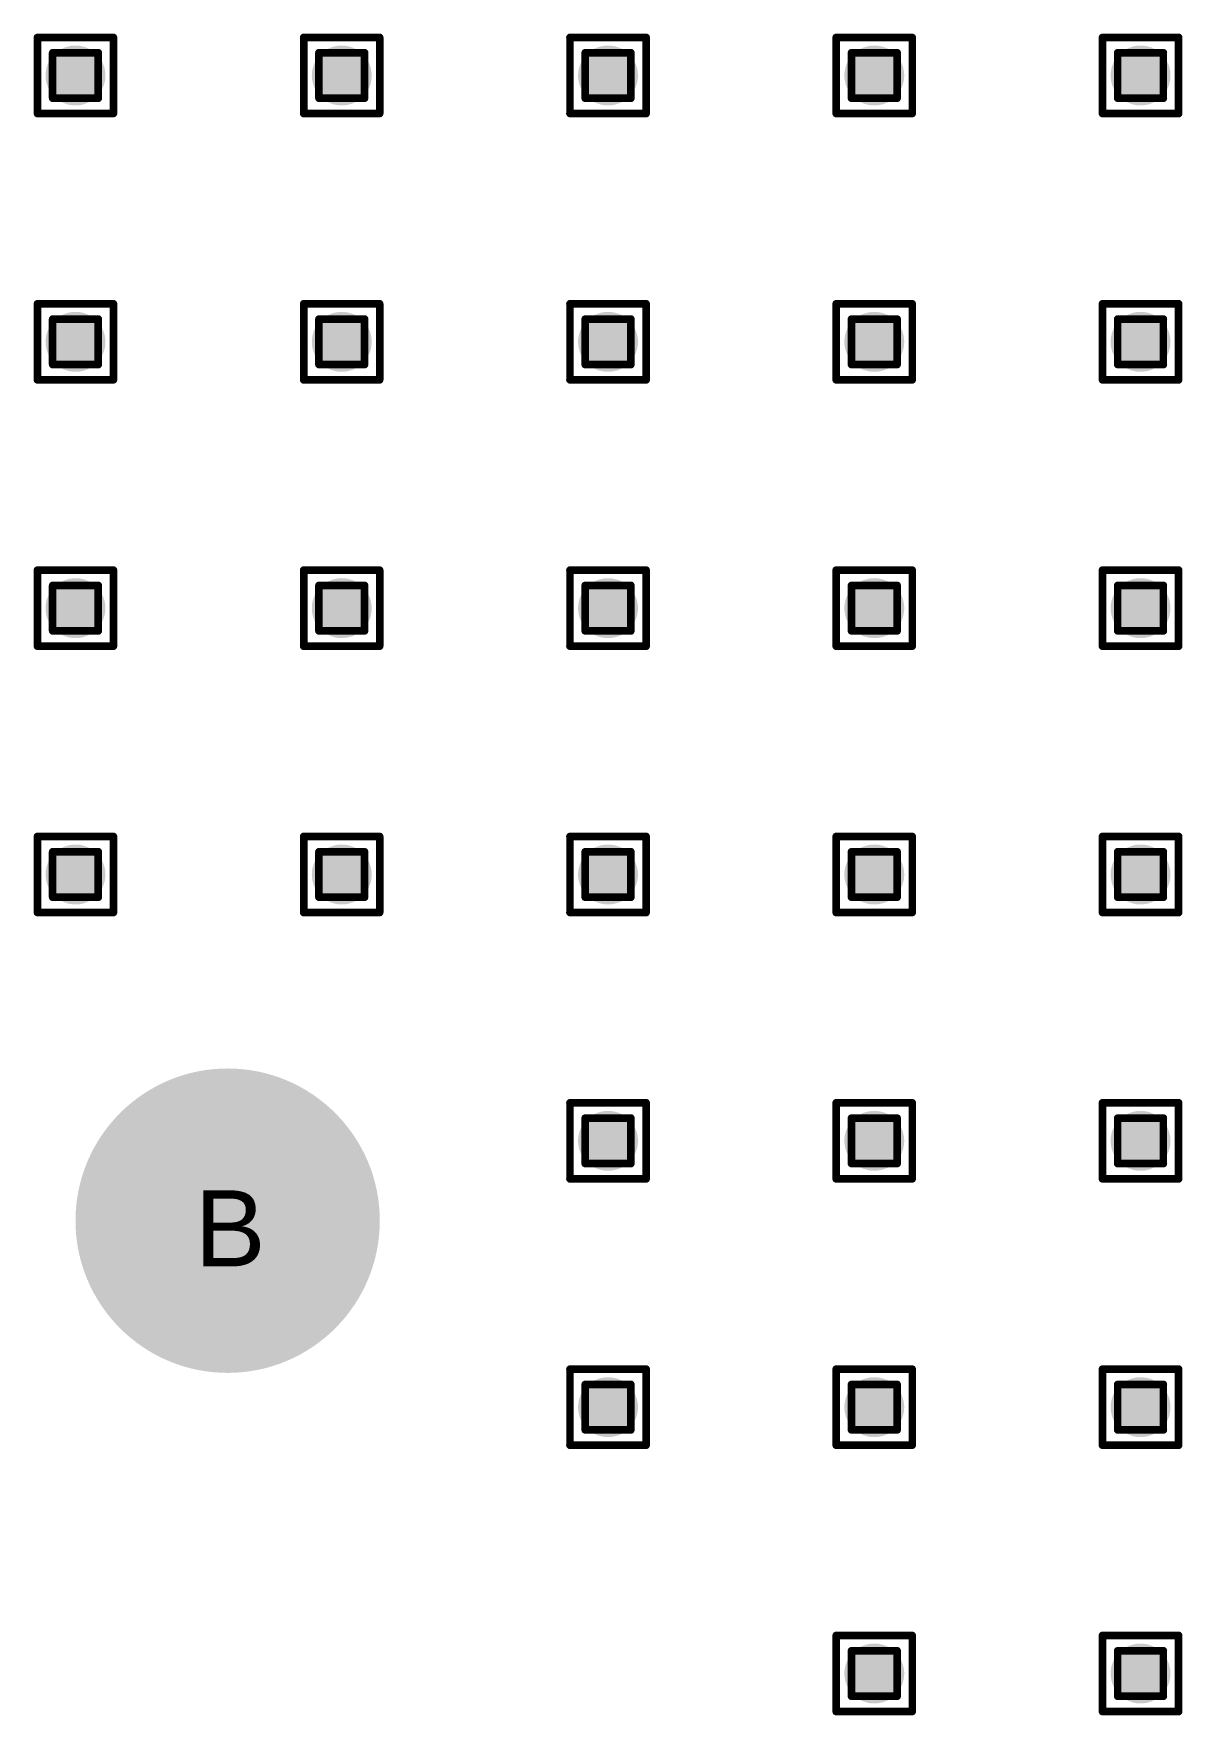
# Model space of a CAD drawing. Header units: millimetres. Extents: x -25 to 478, y -31 to 252.
# Drawn here: x 108.61 to 116.28, y 17.75 to 28.98 of the extents above; entities that cross this region are included whole.
import ezdxf

# ---------------------------------------------------------------- set-up
doc = ezdxf.new("R2010")
doc.units = ezdxf.units.MM
for name, color, linetype in [('DrillDrawing', 1, 'Continuous'), ('MultiLayer', 9, 'Continuous'), ('PadHoleLayer', 156, 'Continuous'), ('ViaHoleLayer', 16, 'Continuous')]:
    doc.layers.add(name, color=color, linetype=linetype)
doc.styles.add('Arial', font='', dxfattribs={"height": 0.2})
doc.styles.get('Arial').set_extended_font_data('Arial')

# ---------------------------------------------------------------- blocks, each defined once
blk = doc.blocks.new('KEYSTONE5001_944')
at = {"layer": 'MultiLayer'}
h = blk.add_hatch(color=9, dxfattribs=at)
edge = h.paths.add_edge_path()
edge.add_arc((0, 0), 1.016, 0, 360)
at = {"layer": 'PadHoleLayer'}
h = blk.add_hatch(color=156, dxfattribs=at)
edge = h.paths.add_edge_path()
edge.add_arc((0, 0), 0.508, 0, 360)

msp = doc.modelspace()

# ---------------------------------------------------------------- hatches: boundary and pattern name
at = {"layer": 'ViaHoleLayer'}
h = msp.add_hatch(color=16, dxfattribs=at)
edge = h.paths.add_edge_path()
edge.add_arc((108.89, 28.7), 0.2, 0, 360)
h = msp.add_hatch(color=16, dxfattribs=at)
edge = h.paths.add_edge_path()
edge.add_arc((110.668, 28.7), 0.2, 0, 360)
h = msp.add_hatch(color=16, dxfattribs=at)
edge = h.paths.add_edge_path()
edge.add_arc((112.446, 28.7), 0.2, 0, 360)
h = msp.add_hatch(color=16, dxfattribs=at)
edge = h.paths.add_edge_path()
edge.add_arc((114.224, 28.7), 0.2, 0, 360)
h = msp.add_hatch(color=16, dxfattribs=at)
edge = h.paths.add_edge_path()
edge.add_arc((116.002, 28.7), 0.2, 0, 360)
h = msp.add_hatch(color=16, dxfattribs=at)
edge = h.paths.add_edge_path()
edge.add_arc((108.89, 26.922), 0.2, 0, 360)
h = msp.add_hatch(color=16, dxfattribs=at)
edge = h.paths.add_edge_path()
edge.add_arc((110.668, 26.922), 0.2, 0, 360)
h = msp.add_hatch(color=16, dxfattribs=at)
edge = h.paths.add_edge_path()
edge.add_arc((112.446, 26.922), 0.2, 0, 360)
h = msp.add_hatch(color=16, dxfattribs=at)
edge = h.paths.add_edge_path()
edge.add_arc((114.224, 26.922), 0.2, 0, 360)
h = msp.add_hatch(color=16, dxfattribs=at)
edge = h.paths.add_edge_path()
edge.add_arc((116.002, 26.922), 0.2, 0, 360)
h = msp.add_hatch(color=16, dxfattribs=at)
edge = h.paths.add_edge_path()
edge.add_arc((108.89, 25.144), 0.2, 0, 360)
h = msp.add_hatch(color=16, dxfattribs=at)
edge = h.paths.add_edge_path()
edge.add_arc((110.668, 25.144), 0.2, 0, 360)
h = msp.add_hatch(color=16, dxfattribs=at)
edge = h.paths.add_edge_path()
edge.add_arc((112.446, 25.144), 0.2, 0, 360)
h = msp.add_hatch(color=16, dxfattribs=at)
edge = h.paths.add_edge_path()
edge.add_arc((114.224, 25.144), 0.2, 0, 360)
h = msp.add_hatch(color=16, dxfattribs=at)
edge = h.paths.add_edge_path()
edge.add_arc((116.002, 25.144), 0.2, 0, 360)
h = msp.add_hatch(color=16, dxfattribs=at)
edge = h.paths.add_edge_path()
edge.add_arc((108.89, 23.366), 0.2, 0, 360)
h = msp.add_hatch(color=16, dxfattribs=at)
edge = h.paths.add_edge_path()
edge.add_arc((110.668, 23.366), 0.2, 0, 360)
h = msp.add_hatch(color=16, dxfattribs=at)
edge = h.paths.add_edge_path()
edge.add_arc((112.446, 23.366), 0.2, 0, 360)
h = msp.add_hatch(color=16, dxfattribs=at)
edge = h.paths.add_edge_path()
edge.add_arc((114.224, 23.366), 0.2, 0, 360)
h = msp.add_hatch(color=16, dxfattribs=at)
edge = h.paths.add_edge_path()
edge.add_arc((116.002, 23.366), 0.2, 0, 360)
h = msp.add_hatch(color=16, dxfattribs=at)
edge = h.paths.add_edge_path()
edge.add_arc((112.446, 21.588), 0.2, 0, 360)
h = msp.add_hatch(color=16, dxfattribs=at)
edge = h.paths.add_edge_path()
edge.add_arc((114.224, 21.588), 0.2, 0, 360)
h = msp.add_hatch(color=16, dxfattribs=at)
edge = h.paths.add_edge_path()
edge.add_arc((116.002, 21.588), 0.2, 0, 360)
h = msp.add_hatch(color=16, dxfattribs=at)
edge = h.paths.add_edge_path()
edge.add_arc((112.446, 19.81), 0.2, 0, 360)
h = msp.add_hatch(color=16, dxfattribs=at)
edge = h.paths.add_edge_path()
edge.add_arc((114.224, 19.81), 0.2, 0, 360)
h = msp.add_hatch(color=16, dxfattribs=at)
edge = h.paths.add_edge_path()
edge.add_arc((116.002, 19.81), 0.2, 0, 360)
h = msp.add_hatch(color=16, dxfattribs=at)
edge = h.paths.add_edge_path()
edge.add_arc((114.224, 18.032), 0.2, 0, 360)
h = msp.add_hatch(color=16, dxfattribs=at)
edge = h.paths.add_edge_path()
edge.add_arc((116.002, 18.032), 0.2, 0, 360)

# ---------------------------------------------------------------- linework, layer by layer
at = {"layer": 'DrillDrawing', "const_width": 0.0508}
for points in [[(108.636, 28.954), (109.144, 28.954)], [(108.636, 28.446), (108.636, 28.954)], [(109.144, 28.446), (109.144, 28.954)], [(110.414, 28.954), (110.922, 28.954)], [(110.414, 28.446), (110.414, 28.954)], [(110.922, 28.446), (110.922, 28.954)], [(112.192, 28.954), (112.7, 28.954)], [(112.192, 28.446), (112.192, 28.954)], [(112.7, 28.446), (112.7, 28.954)], [(113.97, 28.954), (114.478, 28.954)], [(113.97, 28.446), (113.97, 28.954)], [(114.478, 28.446), (114.478, 28.954)], [(115.748, 28.954), (116.256, 28.954)], [(115.748, 28.446), (115.748, 28.954)], [(116.256, 28.446), (116.256, 28.954)], [(108.737, 28.852), (109.042, 28.852)], [(108.737, 28.548), (108.737, 28.852)], [(109.042, 28.548), (109.042, 28.852)], [(110.515, 28.852), (110.82, 28.852)], [(110.515, 28.548), (110.515, 28.852)], [(110.82, 28.548), (110.82, 28.852)], [(112.293, 28.852), (112.598, 28.852)], [(112.293, 28.548), (112.293, 28.852)], [(112.598, 28.548), (112.598, 28.852)], [(114.071, 28.852), (114.376, 28.852)], [(114.071, 28.548), (114.071, 28.852)], [(114.376, 28.548), (114.376, 28.852)], [(115.849, 28.852), (116.154, 28.852)], [(115.849, 28.548), (115.849, 28.852)], [(116.154, 28.548), (116.154, 28.852)], [(108.737, 28.548), (109.042, 28.548)], [(110.515, 28.548), (110.82, 28.548)], [(112.293, 28.548), (112.598, 28.548)], [(114.071, 28.548), (114.376, 28.548)], [(115.849, 28.548), (116.154, 28.548)], [(108.636, 28.446), (109.144, 28.446)], [(110.414, 28.446), (110.922, 28.446)], [(112.192, 28.446), (112.7, 28.446)], [(113.97, 28.446), (114.478, 28.446)], [(115.748, 28.446), (116.256, 28.446)], [(108.636, 27.176), (109.144, 27.176)], [(108.636, 26.668), (108.636, 27.176)], [(109.144, 26.668), (109.144, 27.176)], [(110.414, 27.176), (110.922, 27.176)], [(110.414, 26.668), (110.414, 27.176)], [(110.922, 26.668), (110.922, 27.176)], [(112.192, 27.176), (112.7, 27.176)], [(112.192, 26.668), (112.192, 27.176)], [(112.7, 26.668), (112.7, 27.176)], [(113.97, 27.176), (114.478, 27.176)], [(113.97, 26.668), (113.97, 27.176)], [(114.478, 26.668), (114.478, 27.176)], [(115.748, 27.176), (116.256, 27.176)], [(115.748, 26.668), (115.748, 27.176)], [(116.256, 26.668), (116.256, 27.176)], [(108.737, 27.074), (109.042, 27.074)], [(108.737, 26.77), (108.737, 27.074)], [(109.042, 26.77), (109.042, 27.074)], [(110.515, 27.074), (110.82, 27.074)], [(110.515, 26.77), (110.515, 27.074)], [(110.82, 26.77), (110.82, 27.074)], [(112.293, 27.074), (112.598, 27.074)], [(112.293, 26.77), (112.293, 27.074)], [(112.598, 26.77), (112.598, 27.074)], [(114.071, 27.074), (114.376, 27.074)], [(114.071, 26.77), (114.071, 27.074)], [(114.376, 26.77), (114.376, 27.074)], [(115.849, 27.074), (116.154, 27.074)], [(115.849, 26.77), (115.849, 27.074)], [(116.154, 26.77), (116.154, 27.074)], [(108.737, 26.77), (109.042, 26.77)], [(110.515, 26.77), (110.82, 26.77)], [(112.293, 26.77), (112.598, 26.77)], [(114.071, 26.77), (114.376, 26.77)], [(115.849, 26.77), (116.154, 26.77)], [(108.636, 26.668), (109.144, 26.668)], [(110.414, 26.668), (110.922, 26.668)], [(112.192, 26.668), (112.7, 26.668)], [(113.97, 26.668), (114.478, 26.668)], [(115.748, 26.668), (116.256, 26.668)], [(108.636, 25.398), (109.144, 25.398)], [(108.636, 24.89), (108.636, 25.398)], [(109.144, 24.89), (109.144, 25.398)], [(110.414, 25.398), (110.922, 25.398)], [(110.414, 24.89), (110.414, 25.398)], [(110.922, 24.89), (110.922, 25.398)], [(112.192, 25.398), (112.7, 25.398)], [(112.192, 24.89), (112.192, 25.398)], [(112.7, 24.89), (112.7, 25.398)], [(113.97, 25.398), (114.478, 25.398)], [(113.97, 24.89), (113.97, 25.398)], [(114.478, 24.89), (114.478, 25.398)], [(115.748, 25.398), (116.256, 25.398)], [(115.748, 24.89), (115.748, 25.398)], [(116.256, 24.89), (116.256, 25.398)], [(108.737, 25.296), (109.042, 25.296)], [(108.737, 24.992), (108.737, 25.296)], [(109.042, 24.992), (109.042, 25.296)], [(110.515, 25.296), (110.82, 25.296)], [(110.515, 24.992), (110.515, 25.296)], [(110.82, 24.992), (110.82, 25.296)], [(112.293, 25.296), (112.598, 25.296)], [(112.293, 24.992), (112.293, 25.296)], [(112.598, 24.992), (112.598, 25.296)], [(114.071, 25.296), (114.376, 25.296)], [(114.071, 24.992), (114.071, 25.296)], [(114.376, 24.992), (114.376, 25.296)], [(115.849, 25.296), (116.154, 25.296)], [(115.849, 24.992), (115.849, 25.296)], [(116.154, 24.992), (116.154, 25.296)], [(108.737, 24.992), (109.042, 24.992)], [(110.515, 24.992), (110.82, 24.992)], [(112.293, 24.992), (112.598, 24.992)], [(114.071, 24.992), (114.376, 24.992)], [(115.849, 24.992), (116.154, 24.992)], [(108.636, 24.89), (109.144, 24.89)], [(110.414, 24.89), (110.922, 24.89)], [(112.192, 24.89), (112.7, 24.89)], [(113.97, 24.89), (114.478, 24.89)], [(115.748, 24.89), (116.256, 24.89)], [(108.636, 23.62), (109.144, 23.62)], [(108.636, 23.112), (108.636, 23.62)], [(109.144, 23.112), (109.144, 23.62)], [(110.414, 23.62), (110.922, 23.62)], [(110.414, 23.112), (110.414, 23.62)], [(110.922, 23.112), (110.922, 23.62)], [(112.192, 23.62), (112.7, 23.62)], [(112.192, 23.112), (112.192, 23.62)], [(112.7, 23.112), (112.7, 23.62)], [(113.97, 23.62), (114.478, 23.62)], [(113.97, 23.112), (113.97, 23.62)], [(114.478, 23.112), (114.478, 23.62)], [(115.748, 23.62), (116.256, 23.62)], [(115.748, 23.112), (115.748, 23.62)], [(116.256, 23.112), (116.256, 23.62)], [(108.737, 23.518), (109.042, 23.518)], [(108.737, 23.214), (108.737, 23.518)], [(109.042, 23.214), (109.042, 23.518)], [(110.515, 23.518), (110.82, 23.518)], [(110.515, 23.214), (110.515, 23.518)], [(110.82, 23.214), (110.82, 23.518)], [(112.293, 23.518), (112.598, 23.518)], [(112.293, 23.214), (112.293, 23.518)], [(112.598, 23.214), (112.598, 23.518)], [(114.071, 23.518), (114.376, 23.518)], [(114.071, 23.214), (114.071, 23.518)], [(114.376, 23.214), (114.376, 23.518)], [(115.849, 23.518), (116.154, 23.518)], [(115.849, 23.214), (115.849, 23.518)], [(116.154, 23.214), (116.154, 23.518)], [(108.636, 23.112), (109.144, 23.112)], [(108.737, 23.214), (109.042, 23.214)], [(110.414, 23.112), (110.922, 23.112)], [(110.515, 23.214), (110.82, 23.214)], [(112.192, 23.112), (112.7, 23.112)], [(112.293, 23.214), (112.598, 23.214)], [(113.97, 23.112), (114.478, 23.112)], [(114.071, 23.214), (114.376, 23.214)], [(115.748, 23.112), (116.256, 23.112)], [(115.849, 23.214), (116.154, 23.214)], [(112.192, 21.842), (112.7, 21.842)], [(112.192, 21.334), (112.192, 21.842)], [(112.7, 21.334), (112.7, 21.842)], [(113.97, 21.842), (114.478, 21.842)], [(113.97, 21.334), (113.97, 21.842)], [(114.478, 21.334), (114.478, 21.842)], [(115.748, 21.842), (116.256, 21.842)], [(115.748, 21.334), (115.748, 21.842)], [(116.256, 21.334), (116.256, 21.842)], [(112.293, 21.74), (112.598, 21.74)], [(112.293, 21.436), (112.293, 21.74)], [(112.598, 21.436), (112.598, 21.74)], [(114.071, 21.74), (114.376, 21.74)], [(114.071, 21.436), (114.071, 21.74)], [(114.376, 21.436), (114.376, 21.74)], [(115.849, 21.74), (116.154, 21.74)], [(115.849, 21.436), (115.849, 21.74)], [(116.154, 21.436), (116.154, 21.74)], [(112.293, 21.436), (112.598, 21.436)], [(114.071, 21.436), (114.376, 21.436)], [(115.849, 21.436), (116.154, 21.436)], [(112.192, 21.334), (112.7, 21.334)], [(113.97, 21.334), (114.478, 21.334)], [(115.748, 21.334), (116.256, 21.334)], [(112.192, 20.064), (112.7, 20.064)], [(112.192, 19.556), (112.192, 20.064)], [(112.293, 19.962), (112.598, 19.962)], [(112.293, 19.658), (112.293, 19.962)], [(112.598, 19.658), (112.598, 19.962)], [(112.7, 19.556), (112.7, 20.064)], [(113.97, 20.064), (114.478, 20.064)], [(113.97, 19.556), (113.97, 20.064)], [(114.071, 19.962), (114.376, 19.962)], [(114.071, 19.658), (114.071, 19.962)], [(114.376, 19.658), (114.376, 19.962)], [(114.478, 19.556), (114.478, 20.064)], [(115.748, 20.064), (116.256, 20.064)], [(115.748, 19.556), (115.748, 20.064)], [(115.849, 19.962), (116.154, 19.962)], [(115.849, 19.658), (115.849, 19.962)], [(116.154, 19.658), (116.154, 19.962)], [(116.256, 19.556), (116.256, 20.064)], [(112.293, 19.658), (112.598, 19.658)], [(114.071, 19.658), (114.376, 19.658)], [(115.849, 19.658), (116.154, 19.658)], [(112.192, 19.556), (112.7, 19.556)], [(113.97, 19.556), (114.478, 19.556)], [(115.748, 19.556), (116.256, 19.556)], [(113.97, 18.286), (114.478, 18.286)], [(113.97, 17.778), (113.97, 18.286)], [(114.478, 17.778), (114.478, 18.286)], [(115.748, 18.286), (116.256, 18.286)], [(115.748, 17.778), (115.748, 18.286)], [(116.256, 17.778), (116.256, 18.286)], [(114.071, 18.184), (114.376, 18.184)], [(114.071, 17.88), (114.071, 18.184)], [(114.376, 17.88), (114.376, 18.184)], [(115.849, 18.184), (116.154, 18.184)], [(115.849, 17.88), (115.849, 18.184)], [(116.154, 17.88), (116.154, 18.184)], [(114.071, 17.88), (114.376, 17.88)], [(115.849, 17.88), (116.154, 17.88)], [(113.97, 17.778), (114.478, 17.778)], [(115.748, 17.778), (116.256, 17.778)]]:
    msp.add_lwpolyline(points, dxfattribs=at)
at = {"layer": 'DrillDrawing', "const_width": 0.0254}
for points in [[(108.623, 28.954, 1), (108.648, 28.954, 1)], [(108.623, 28.954, 1), (108.648, 28.954, 1)], [(109.131, 28.954, 1), (109.156, 28.954, 1)], [(109.131, 28.954, 1), (109.156, 28.954, 1)], [(110.401, 28.954, 1), (110.427, 28.954, 1)], [(110.401, 28.954, 1), (110.427, 28.954, 1)], [(110.909, 28.954, 1), (110.934, 28.954, 1)], [(110.909, 28.954, 1), (110.934, 28.954, 1)], [(112.179, 28.954, 1), (112.204, 28.954, 1)], [(112.179, 28.954, 1), (112.204, 28.954, 1)], [(112.687, 28.954, 1), (112.713, 28.954, 1)], [(112.687, 28.954, 1), (112.713, 28.954, 1)], [(113.957, 28.954, 1), (113.983, 28.954, 1)], [(113.957, 28.954, 1), (113.983, 28.954, 1)], [(114.465, 28.954, 1), (114.49, 28.954, 1)], [(114.465, 28.954, 1), (114.49, 28.954, 1)], [(115.735, 28.954, 1), (115.76, 28.954, 1)], [(115.735, 28.954, 1), (115.76, 28.954, 1)], [(116.243, 28.954, 1), (116.269, 28.954, 1)], [(116.243, 28.954, 1), (116.269, 28.954, 1)], [(108.725, 28.852, 1), (108.75, 28.852, 1)], [(108.725, 28.852, 1), (108.75, 28.852, 1)], [(109.029, 28.852, 1), (109.055, 28.852, 1)], [(109.029, 28.852, 1), (109.055, 28.852, 1)], [(110.503, 28.852, 1), (110.528, 28.852, 1)], [(110.503, 28.852, 1), (110.528, 28.852, 1)], [(110.808, 28.852, 1), (110.833, 28.852, 1)], [(110.808, 28.852, 1), (110.833, 28.852, 1)], [(112.281, 28.852, 1), (112.306, 28.852, 1)], [(112.281, 28.852, 1), (112.306, 28.852, 1)], [(112.585, 28.852, 1), (112.611, 28.852, 1)], [(112.585, 28.852, 1), (112.611, 28.852, 1)], [(114.059, 28.852, 1), (114.084, 28.852, 1)], [(114.059, 28.852, 1), (114.084, 28.852, 1)], [(114.364, 28.852, 1), (114.389, 28.852, 1)], [(114.364, 28.852, 1), (114.389, 28.852, 1)], [(115.837, 28.852, 1), (115.862, 28.852, 1)], [(115.837, 28.852, 1), (115.862, 28.852, 1)], [(116.141, 28.852, 1), (116.167, 28.852, 1)], [(116.141, 28.852, 1), (116.167, 28.852, 1)], [(108.725, 28.548, 1), (108.75, 28.548, 1)], [(108.725, 28.548, 1), (108.75, 28.548, 1)], [(109.029, 28.548, 1), (109.055, 28.548, 1)], [(109.029, 28.548, 1), (109.055, 28.548, 1)], [(110.503, 28.548, 1), (110.528, 28.548, 1)], [(110.503, 28.548, 1), (110.528, 28.548, 1)], [(110.808, 28.548, 1), (110.833, 28.548, 1)], [(110.808, 28.548, 1), (110.833, 28.548, 1)], [(112.281, 28.548, 1), (112.306, 28.548, 1)], [(112.281, 28.548, 1), (112.306, 28.548, 1)], [(112.585, 28.548, 1), (112.611, 28.548, 1)], [(112.585, 28.548, 1), (112.611, 28.548, 1)], [(114.059, 28.548, 1), (114.084, 28.548, 1)], [(114.059, 28.548, 1), (114.084, 28.548, 1)], [(114.364, 28.548, 1), (114.389, 28.548, 1)], [(114.364, 28.548, 1), (114.389, 28.548, 1)], [(115.837, 28.548, 1), (115.862, 28.548, 1)], [(115.837, 28.548, 1), (115.862, 28.548, 1)], [(116.141, 28.548, 1), (116.167, 28.548, 1)], [(116.141, 28.548, 1), (116.167, 28.548, 1)], [(108.623, 28.446, 1), (108.648, 28.446, 1)], [(108.623, 28.446, 1), (108.648, 28.446, 1)], [(109.131, 28.446, 1), (109.156, 28.446, 1)], [(109.131, 28.446, 1), (109.156, 28.446, 1)], [(110.401, 28.446, 1), (110.427, 28.446, 1)], [(110.401, 28.446, 1), (110.427, 28.446, 1)], [(110.909, 28.446, 1), (110.934, 28.446, 1)], [(110.909, 28.446, 1), (110.934, 28.446, 1)], [(112.179, 28.446, 1), (112.204, 28.446, 1)], [(112.179, 28.446, 1), (112.204, 28.446, 1)], [(112.687, 28.446, 1), (112.713, 28.446, 1)], [(112.687, 28.446, 1), (112.713, 28.446, 1)], [(113.957, 28.446, 1), (113.983, 28.446, 1)], [(113.957, 28.446, 1), (113.983, 28.446, 1)], [(114.465, 28.446, 1), (114.49, 28.446, 1)], [(114.465, 28.446, 1), (114.49, 28.446, 1)], [(115.735, 28.446, 1), (115.76, 28.446, 1)], [(115.735, 28.446, 1), (115.76, 28.446, 1)], [(116.243, 28.446, 1), (116.269, 28.446, 1)], [(116.243, 28.446, 1), (116.269, 28.446, 1)], [(108.623, 27.176, 1), (108.648, 27.176, 1)], [(108.623, 27.176, 1), (108.648, 27.176, 1)], [(109.131, 27.176, 1), (109.156, 27.176, 1)], [(109.131, 27.176, 1), (109.156, 27.176, 1)], [(110.401, 27.176, 1), (110.427, 27.176, 1)], [(110.401, 27.176, 1), (110.427, 27.176, 1)], [(110.909, 27.176, 1), (110.934, 27.176, 1)], [(110.909, 27.176, 1), (110.934, 27.176, 1)], [(112.179, 27.176, 1), (112.204, 27.176, 1)], [(112.179, 27.176, 1), (112.204, 27.176, 1)], [(112.687, 27.176, 1), (112.713, 27.176, 1)], [(112.687, 27.176, 1), (112.713, 27.176, 1)], [(113.957, 27.176, 1), (113.983, 27.176, 1)], [(113.957, 27.176, 1), (113.983, 27.176, 1)], [(114.465, 27.176, 1), (114.49, 27.176, 1)], [(114.465, 27.176, 1), (114.49, 27.176, 1)], [(115.735, 27.176, 1), (115.76, 27.176, 1)], [(115.735, 27.176, 1), (115.76, 27.176, 1)], [(116.243, 27.176, 1), (116.269, 27.176, 1)], [(116.243, 27.176, 1), (116.269, 27.176, 1)], [(108.725, 27.074, 1), (108.75, 27.074, 1)], [(108.725, 27.074, 1), (108.75, 27.074, 1)], [(109.029, 27.074, 1), (109.055, 27.074, 1)], [(109.029, 27.074, 1), (109.055, 27.074, 1)], [(110.503, 27.074, 1), (110.528, 27.074, 1)], [(110.503, 27.074, 1), (110.528, 27.074, 1)], [(110.808, 27.074, 1), (110.833, 27.074, 1)], [(110.808, 27.074, 1), (110.833, 27.074, 1)], [(112.281, 27.074, 1), (112.306, 27.074, 1)], [(112.281, 27.074, 1), (112.306, 27.074, 1)], [(112.585, 27.074, 1), (112.611, 27.074, 1)], [(112.585, 27.074, 1), (112.611, 27.074, 1)], [(114.059, 27.074, 1), (114.084, 27.074, 1)], [(114.059, 27.074, 1), (114.084, 27.074, 1)], [(114.364, 27.074, 1), (114.389, 27.074, 1)], [(114.364, 27.074, 1), (114.389, 27.074, 1)], [(115.837, 27.074, 1), (115.862, 27.074, 1)], [(115.837, 27.074, 1), (115.862, 27.074, 1)], [(116.141, 27.074, 1), (116.167, 27.074, 1)], [(116.141, 27.074, 1), (116.167, 27.074, 1)], [(108.725, 26.77, 1), (108.75, 26.77, 1)], [(108.725, 26.77, 1), (108.75, 26.77, 1)], [(109.029, 26.77, 1), (109.055, 26.77, 1)], [(109.029, 26.77, 1), (109.055, 26.77, 1)], [(110.503, 26.77, 1), (110.528, 26.77, 1)], [(110.503, 26.77, 1), (110.528, 26.77, 1)], [(110.808, 26.77, 1), (110.833, 26.77, 1)], [(110.808, 26.77, 1), (110.833, 26.77, 1)], [(112.281, 26.77, 1), (112.306, 26.77, 1)], [(112.281, 26.77, 1), (112.306, 26.77, 1)], [(112.585, 26.77, 1), (112.611, 26.77, 1)], [(112.585, 26.77, 1), (112.611, 26.77, 1)], [(114.059, 26.77, 1), (114.084, 26.77, 1)], [(114.059, 26.77, 1), (114.084, 26.77, 1)], [(114.364, 26.77, 1), (114.389, 26.77, 1)], [(114.364, 26.77, 1), (114.389, 26.77, 1)], [(115.837, 26.77, 1), (115.862, 26.77, 1)], [(115.837, 26.77, 1), (115.862, 26.77, 1)], [(116.141, 26.77, 1), (116.167, 26.77, 1)], [(116.141, 26.77, 1), (116.167, 26.77, 1)], [(108.623, 26.668, 1), (108.648, 26.668, 1)], [(108.623, 26.668, 1), (108.648, 26.668, 1)], [(109.131, 26.668, 1), (109.156, 26.668, 1)], [(109.131, 26.668, 1), (109.156, 26.668, 1)], [(110.401, 26.668, 1), (110.427, 26.668, 1)], [(110.401, 26.668, 1), (110.427, 26.668, 1)], [(110.909, 26.668, 1), (110.934, 26.668, 1)], [(110.909, 26.668, 1), (110.934, 26.668, 1)], [(112.179, 26.668, 1), (112.204, 26.668, 1)], [(112.179, 26.668, 1), (112.204, 26.668, 1)], [(112.687, 26.668, 1), (112.713, 26.668, 1)], [(112.687, 26.668, 1), (112.713, 26.668, 1)], [(113.957, 26.668, 1), (113.983, 26.668, 1)], [(113.957, 26.668, 1), (113.983, 26.668, 1)], [(114.465, 26.668, 1), (114.49, 26.668, 1)], [(114.465, 26.668, 1), (114.49, 26.668, 1)], [(115.735, 26.668, 1), (115.76, 26.668, 1)], [(115.735, 26.668, 1), (115.76, 26.668, 1)], [(116.243, 26.668, 1), (116.269, 26.668, 1)], [(116.243, 26.668, 1), (116.269, 26.668, 1)], [(108.623, 25.398, 1), (108.648, 25.398, 1)], [(108.623, 25.398, 1), (108.648, 25.398, 1)], [(109.131, 25.398, 1), (109.156, 25.398, 1)], [(109.131, 25.398, 1), (109.156, 25.398, 1)], [(110.401, 25.398, 1), (110.427, 25.398, 1)], [(110.401, 25.398, 1), (110.427, 25.398, 1)], [(110.909, 25.398, 1), (110.934, 25.398, 1)], [(110.909, 25.398, 1), (110.934, 25.398, 1)], [(112.179, 25.398, 1), (112.204, 25.398, 1)], [(112.179, 25.398, 1), (112.204, 25.398, 1)], [(112.687, 25.398, 1), (112.713, 25.398, 1)], [(112.687, 25.398, 1), (112.713, 25.398, 1)], [(113.957, 25.398, 1), (113.983, 25.398, 1)], [(113.957, 25.398, 1), (113.983, 25.398, 1)], [(114.465, 25.398, 1), (114.49, 25.398, 1)], [(114.465, 25.398, 1), (114.49, 25.398, 1)], [(115.735, 25.398, 1), (115.76, 25.398, 1)], [(115.735, 25.398, 1), (115.76, 25.398, 1)], [(116.243, 25.398, 1), (116.269, 25.398, 1)], [(116.243, 25.398, 1), (116.269, 25.398, 1)], [(108.725, 25.296, 1), (108.75, 25.296, 1)], [(108.725, 25.296, 1), (108.75, 25.296, 1)], [(109.029, 25.296, 1), (109.055, 25.296, 1)], [(109.029, 25.296, 1), (109.055, 25.296, 1)], [(110.503, 25.296, 1), (110.528, 25.296, 1)], [(110.503, 25.296, 1), (110.528, 25.296, 1)], [(110.808, 25.296, 1), (110.833, 25.296, 1)], [(110.808, 25.296, 1), (110.833, 25.296, 1)], [(112.281, 25.296, 1), (112.306, 25.296, 1)], [(112.281, 25.296, 1), (112.306, 25.296, 1)], [(112.585, 25.296, 1), (112.611, 25.296, 1)], [(112.585, 25.296, 1), (112.611, 25.296, 1)], [(114.059, 25.296, 1), (114.084, 25.296, 1)], [(114.059, 25.296, 1), (114.084, 25.296, 1)], [(114.364, 25.296, 1), (114.389, 25.296, 1)], [(114.364, 25.296, 1), (114.389, 25.296, 1)], [(115.837, 25.296, 1), (115.862, 25.296, 1)], [(115.837, 25.296, 1), (115.862, 25.296, 1)], [(116.141, 25.296, 1), (116.167, 25.296, 1)], [(116.141, 25.296, 1), (116.167, 25.296, 1)], [(108.725, 24.992, 1), (108.75, 24.992, 1)], [(108.725, 24.992, 1), (108.75, 24.992, 1)], [(109.029, 24.992, 1), (109.055, 24.992, 1)], [(109.029, 24.992, 1), (109.055, 24.992, 1)], [(110.503, 24.992, 1), (110.528, 24.992, 1)], [(110.503, 24.992, 1), (110.528, 24.992, 1)], [(110.808, 24.992, 1), (110.833, 24.992, 1)], [(110.808, 24.992, 1), (110.833, 24.992, 1)], [(112.281, 24.992, 1), (112.306, 24.992, 1)], [(112.281, 24.992, 1), (112.306, 24.992, 1)], [(112.585, 24.992, 1), (112.611, 24.992, 1)], [(112.585, 24.992, 1), (112.611, 24.992, 1)], [(114.059, 24.992, 1), (114.084, 24.992, 1)], [(114.059, 24.992, 1), (114.084, 24.992, 1)], [(114.364, 24.992, 1), (114.389, 24.992, 1)], [(114.364, 24.992, 1), (114.389, 24.992, 1)], [(115.837, 24.992, 1), (115.862, 24.992, 1)], [(115.837, 24.992, 1), (115.862, 24.992, 1)], [(116.141, 24.992, 1), (116.167, 24.992, 1)], [(116.141, 24.992, 1), (116.167, 24.992, 1)], [(108.623, 24.89, 1), (108.648, 24.89, 1)], [(108.623, 24.89, 1), (108.648, 24.89, 1)], [(109.131, 24.89, 1), (109.156, 24.89, 1)], [(109.131, 24.89, 1), (109.156, 24.89, 1)], [(110.401, 24.89, 1), (110.427, 24.89, 1)], [(110.401, 24.89, 1), (110.427, 24.89, 1)], [(110.909, 24.89, 1), (110.934, 24.89, 1)], [(110.909, 24.89, 1), (110.934, 24.89, 1)], [(112.179, 24.89, 1), (112.204, 24.89, 1)], [(112.179, 24.89, 1), (112.204, 24.89, 1)], [(112.687, 24.89, 1), (112.713, 24.89, 1)], [(112.687, 24.89, 1), (112.713, 24.89, 1)], [(113.957, 24.89, 1), (113.983, 24.89, 1)], [(113.957, 24.89, 1), (113.983, 24.89, 1)], [(114.465, 24.89, 1), (114.49, 24.89, 1)], [(114.465, 24.89, 1), (114.49, 24.89, 1)], [(115.735, 24.89, 1), (115.76, 24.89, 1)], [(115.735, 24.89, 1), (115.76, 24.89, 1)], [(116.243, 24.89, 1), (116.269, 24.89, 1)], [(116.243, 24.89, 1), (116.269, 24.89, 1)], [(108.623, 23.62, 1), (108.648, 23.62, 1)], [(108.623, 23.62, 1), (108.648, 23.62, 1)], [(109.131, 23.62, 1), (109.156, 23.62, 1)], [(109.131, 23.62, 1), (109.156, 23.62, 1)], [(110.401, 23.62, 1), (110.427, 23.62, 1)], [(110.401, 23.62, 1), (110.427, 23.62, 1)], [(110.909, 23.62, 1), (110.934, 23.62, 1)], [(110.909, 23.62, 1), (110.934, 23.62, 1)], [(112.179, 23.62, 1), (112.204, 23.62, 1)], [(112.179, 23.62, 1), (112.204, 23.62, 1)], [(112.687, 23.62, 1), (112.713, 23.62, 1)], [(112.687, 23.62, 1), (112.713, 23.62, 1)], [(113.957, 23.62, 1), (113.983, 23.62, 1)], [(113.957, 23.62, 1), (113.983, 23.62, 1)], [(114.465, 23.62, 1), (114.49, 23.62, 1)], [(114.465, 23.62, 1), (114.49, 23.62, 1)], [(115.735, 23.62, 1), (115.76, 23.62, 1)], [(115.735, 23.62, 1), (115.76, 23.62, 1)], [(116.243, 23.62, 1), (116.269, 23.62, 1)], [(116.243, 23.62, 1), (116.269, 23.62, 1)], [(108.725, 23.518, 1), (108.75, 23.518, 1)], [(108.725, 23.518, 1), (108.75, 23.518, 1)], [(109.029, 23.518, 1), (109.055, 23.518, 1)], [(109.029, 23.518, 1), (109.055, 23.518, 1)], [(110.503, 23.518, 1), (110.528, 23.518, 1)], [(110.503, 23.518, 1), (110.528, 23.518, 1)], [(110.808, 23.518, 1), (110.833, 23.518, 1)], [(110.808, 23.518, 1), (110.833, 23.518, 1)], [(112.281, 23.518, 1), (112.306, 23.518, 1)], [(112.281, 23.518, 1), (112.306, 23.518, 1)], [(112.585, 23.518, 1), (112.611, 23.518, 1)], [(112.585, 23.518, 1), (112.611, 23.518, 1)], [(114.059, 23.518, 1), (114.084, 23.518, 1)], [(114.059, 23.518, 1), (114.084, 23.518, 1)], [(114.364, 23.518, 1), (114.389, 23.518, 1)], [(114.364, 23.518, 1), (114.389, 23.518, 1)], [(115.837, 23.518, 1), (115.862, 23.518, 1)], [(115.837, 23.518, 1), (115.862, 23.518, 1)], [(116.141, 23.518, 1), (116.167, 23.518, 1)], [(116.141, 23.518, 1), (116.167, 23.518, 1)], [(108.623, 23.112, 1), (108.648, 23.112, 1)], [(108.623, 23.112, 1), (108.648, 23.112, 1)], [(108.725, 23.214, 1), (108.75, 23.214, 1)], [(108.725, 23.214, 1), (108.75, 23.214, 1)], [(109.029, 23.214, 1), (109.055, 23.214, 1)], [(109.029, 23.214, 1), (109.055, 23.214, 1)], [(109.131, 23.112, 1), (109.156, 23.112, 1)], [(109.131, 23.112, 1), (109.156, 23.112, 1)], [(110.401, 23.112, 1), (110.427, 23.112, 1)], [(110.401, 23.112, 1), (110.427, 23.112, 1)], [(110.503, 23.214, 1), (110.528, 23.214, 1)], [(110.503, 23.214, 1), (110.528, 23.214, 1)], [(110.808, 23.214, 1), (110.833, 23.214, 1)], [(110.808, 23.214, 1), (110.833, 23.214, 1)], [(110.909, 23.112, 1), (110.934, 23.112, 1)], [(110.909, 23.112, 1), (110.934, 23.112, 1)], [(112.179, 23.112, 1), (112.204, 23.112, 1)], [(112.179, 23.112, 1), (112.204, 23.112, 1)], [(112.281, 23.214, 1), (112.306, 23.214, 1)], [(112.281, 23.214, 1), (112.306, 23.214, 1)], [(112.585, 23.214, 1), (112.611, 23.214, 1)], [(112.585, 23.214, 1), (112.611, 23.214, 1)], [(112.687, 23.112, 1), (112.713, 23.112, 1)], [(112.687, 23.112, 1), (112.713, 23.112, 1)], [(113.957, 23.112, 1), (113.983, 23.112, 1)], [(113.957, 23.112, 1), (113.983, 23.112, 1)], [(114.059, 23.214, 1), (114.084, 23.214, 1)], [(114.059, 23.214, 1), (114.084, 23.214, 1)], [(114.364, 23.214, 1), (114.389, 23.214, 1)], [(114.364, 23.214, 1), (114.389, 23.214, 1)], [(114.465, 23.112, 1), (114.49, 23.112, 1)], [(114.465, 23.112, 1), (114.49, 23.112, 1)], [(115.735, 23.112, 1), (115.76, 23.112, 1)], [(115.735, 23.112, 1), (115.76, 23.112, 1)], [(115.837, 23.214, 1), (115.862, 23.214, 1)], [(115.837, 23.214, 1), (115.862, 23.214, 1)], [(116.141, 23.214, 1), (116.167, 23.214, 1)], [(116.141, 23.214, 1), (116.167, 23.214, 1)], [(116.243, 23.112, 1), (116.269, 23.112, 1)], [(116.243, 23.112, 1), (116.269, 23.112, 1)], [(112.179, 21.842, 1), (112.204, 21.842, 1)], [(112.179, 21.842, 1), (112.204, 21.842, 1)], [(112.687, 21.842, 1), (112.713, 21.842, 1)], [(112.687, 21.842, 1), (112.713, 21.842, 1)], [(113.957, 21.842, 1), (113.983, 21.842, 1)], [(113.957, 21.842, 1), (113.983, 21.842, 1)], [(114.465, 21.842, 1), (114.49, 21.842, 1)], [(114.465, 21.842, 1), (114.49, 21.842, 1)], [(115.735, 21.842, 1), (115.76, 21.842, 1)], [(115.735, 21.842, 1), (115.76, 21.842, 1)], [(116.243, 21.842, 1), (116.269, 21.842, 1)], [(116.243, 21.842, 1), (116.269, 21.842, 1)], [(112.281, 21.74, 1), (112.306, 21.74, 1)], [(112.281, 21.74, 1), (112.306, 21.74, 1)], [(112.585, 21.74, 1), (112.611, 21.74, 1)], [(112.585, 21.74, 1), (112.611, 21.74, 1)], [(114.059, 21.74, 1), (114.084, 21.74, 1)], [(114.059, 21.74, 1), (114.084, 21.74, 1)], [(114.364, 21.74, 1), (114.389, 21.74, 1)], [(114.364, 21.74, 1), (114.389, 21.74, 1)], [(115.837, 21.74, 1), (115.862, 21.74, 1)], [(115.837, 21.74, 1), (115.862, 21.74, 1)], [(116.141, 21.74, 1), (116.167, 21.74, 1)], [(116.141, 21.74, 1), (116.167, 21.74, 1)], [(112.281, 21.436, 1), (112.306, 21.436, 1)], [(112.281, 21.436, 1), (112.306, 21.436, 1)], [(112.585, 21.436, 1), (112.611, 21.436, 1)], [(112.585, 21.436, 1), (112.611, 21.436, 1)], [(114.059, 21.436, 1), (114.084, 21.436, 1)], [(114.059, 21.436, 1), (114.084, 21.436, 1)], [(114.364, 21.436, 1), (114.389, 21.436, 1)], [(114.364, 21.436, 1), (114.389, 21.436, 1)], [(115.837, 21.436, 1), (115.862, 21.436, 1)], [(115.837, 21.436, 1), (115.862, 21.436, 1)], [(116.141, 21.436, 1), (116.167, 21.436, 1)], [(116.141, 21.436, 1), (116.167, 21.436, 1)], [(112.179, 21.334, 1), (112.204, 21.334, 1)], [(112.179, 21.334, 1), (112.204, 21.334, 1)], [(112.687, 21.334, 1), (112.713, 21.334, 1)], [(112.687, 21.334, 1), (112.713, 21.334, 1)], [(113.957, 21.334, 1), (113.983, 21.334, 1)], [(113.957, 21.334, 1), (113.983, 21.334, 1)], [(114.465, 21.334, 1), (114.49, 21.334, 1)], [(114.465, 21.334, 1), (114.49, 21.334, 1)], [(115.735, 21.334, 1), (115.76, 21.334, 1)], [(115.735, 21.334, 1), (115.76, 21.334, 1)], [(116.243, 21.334, 1), (116.269, 21.334, 1)], [(116.243, 21.334, 1), (116.269, 21.334, 1)], [(112.179, 20.064, 1), (112.204, 20.064, 1)], [(112.179, 20.064, 1), (112.204, 20.064, 1)], [(112.281, 19.962, 1), (112.306, 19.962, 1)], [(112.281, 19.962, 1), (112.306, 19.962, 1)], [(112.585, 19.962, 1), (112.611, 19.962, 1)], [(112.585, 19.962, 1), (112.611, 19.962, 1)], [(112.687, 20.064, 1), (112.713, 20.064, 1)], [(112.687, 20.064, 1), (112.713, 20.064, 1)], [(113.957, 20.064, 1), (113.983, 20.064, 1)], [(113.957, 20.064, 1), (113.983, 20.064, 1)], [(114.059, 19.962, 1), (114.084, 19.962, 1)], [(114.059, 19.962, 1), (114.084, 19.962, 1)], [(114.364, 19.962, 1), (114.389, 19.962, 1)], [(114.364, 19.962, 1), (114.389, 19.962, 1)], [(114.465, 20.064, 1), (114.49, 20.064, 1)], [(114.465, 20.064, 1), (114.49, 20.064, 1)], [(115.735, 20.064, 1), (115.76, 20.064, 1)], [(115.735, 20.064, 1), (115.76, 20.064, 1)], [(115.837, 19.962, 1), (115.862, 19.962, 1)], [(115.837, 19.962, 1), (115.862, 19.962, 1)], [(116.141, 19.962, 1), (116.167, 19.962, 1)], [(116.141, 19.962, 1), (116.167, 19.962, 1)], [(116.243, 20.064, 1), (116.269, 20.064, 1)], [(116.243, 20.064, 1), (116.269, 20.064, 1)], [(112.281, 19.658, 1), (112.306, 19.658, 1)], [(112.281, 19.658, 1), (112.306, 19.658, 1)], [(112.585, 19.658, 1), (112.611, 19.658, 1)], [(112.585, 19.658, 1), (112.611, 19.658, 1)], [(114.059, 19.658, 1), (114.084, 19.658, 1)], [(114.059, 19.658, 1), (114.084, 19.658, 1)], [(114.364, 19.658, 1), (114.389, 19.658, 1)], [(114.364, 19.658, 1), (114.389, 19.658, 1)], [(115.837, 19.658, 1), (115.862, 19.658, 1)], [(115.837, 19.658, 1), (115.862, 19.658, 1)], [(116.141, 19.658, 1), (116.167, 19.658, 1)], [(116.141, 19.658, 1), (116.167, 19.658, 1)], [(112.179, 19.556, 1), (112.204, 19.556, 1)], [(112.179, 19.556, 1), (112.204, 19.556, 1)], [(112.687, 19.556, 1), (112.713, 19.556, 1)], [(112.687, 19.556, 1), (112.713, 19.556, 1)], [(113.957, 19.556, 1), (113.983, 19.556, 1)], [(113.957, 19.556, 1), (113.983, 19.556, 1)], [(114.465, 19.556, 1), (114.49, 19.556, 1)], [(114.465, 19.556, 1), (114.49, 19.556, 1)], [(115.735, 19.556, 1), (115.76, 19.556, 1)], [(115.735, 19.556, 1), (115.76, 19.556, 1)], [(116.243, 19.556, 1), (116.269, 19.556, 1)], [(116.243, 19.556, 1), (116.269, 19.556, 1)], [(113.957, 18.286, 1), (113.983, 18.286, 1)], [(113.957, 18.286, 1), (113.983, 18.286, 1)], [(114.465, 18.286, 1), (114.49, 18.286, 1)], [(114.465, 18.286, 1), (114.49, 18.286, 1)], [(115.735, 18.286, 1), (115.76, 18.286, 1)], [(115.735, 18.286, 1), (115.76, 18.286, 1)], [(116.243, 18.286, 1), (116.269, 18.286, 1)], [(116.243, 18.286, 1), (116.269, 18.286, 1)], [(114.059, 18.184, 1), (114.084, 18.184, 1)], [(114.059, 18.184, 1), (114.084, 18.184, 1)], [(114.364, 18.184, 1), (114.389, 18.184, 1)], [(114.364, 18.184, 1), (114.389, 18.184, 1)], [(115.837, 18.184, 1), (115.862, 18.184, 1)], [(115.837, 18.184, 1), (115.862, 18.184, 1)], [(116.141, 18.184, 1), (116.167, 18.184, 1)], [(116.141, 18.184, 1), (116.167, 18.184, 1)], [(114.059, 17.88, 1), (114.084, 17.88, 1)], [(114.059, 17.88, 1), (114.084, 17.88, 1)], [(114.364, 17.88, 1), (114.389, 17.88, 1)], [(114.364, 17.88, 1), (114.389, 17.88, 1)], [(115.837, 17.88, 1), (115.862, 17.88, 1)], [(115.837, 17.88, 1), (115.862, 17.88, 1)], [(116.141, 17.88, 1), (116.167, 17.88, 1)], [(116.141, 17.88, 1), (116.167, 17.88, 1)], [(113.957, 17.778, 1), (113.983, 17.778, 1)], [(113.957, 17.778, 1), (113.983, 17.778, 1)], [(114.465, 17.778, 1), (114.49, 17.778, 1)], [(114.465, 17.778, 1), (114.49, 17.778, 1)], [(115.735, 17.778, 1), (115.76, 17.778, 1)], [(115.735, 17.778, 1), (115.76, 17.778, 1)], [(116.243, 17.778, 1), (116.269, 17.778, 1)], [(116.243, 17.778, 1), (116.269, 17.778, 1)]]:
    msp.add_lwpolyline(points, format="xyb", close=True, dxfattribs=at)

# ---------------------------------------------------------------- block references
at = {"rotation": 90}
msp.add_blockref('KEYSTONE5001_944', (109.906, 21.055), dxfattribs=at)

# ---------------------------------------------------------------- texts
at = {"layer": 'DrillDrawing', "style": 'Arial'}
msp.add_text('B', height=0.508, dxfattribs=at).set_placement((109.686, 20.75))

doc.saveas('drawing.dxf')
